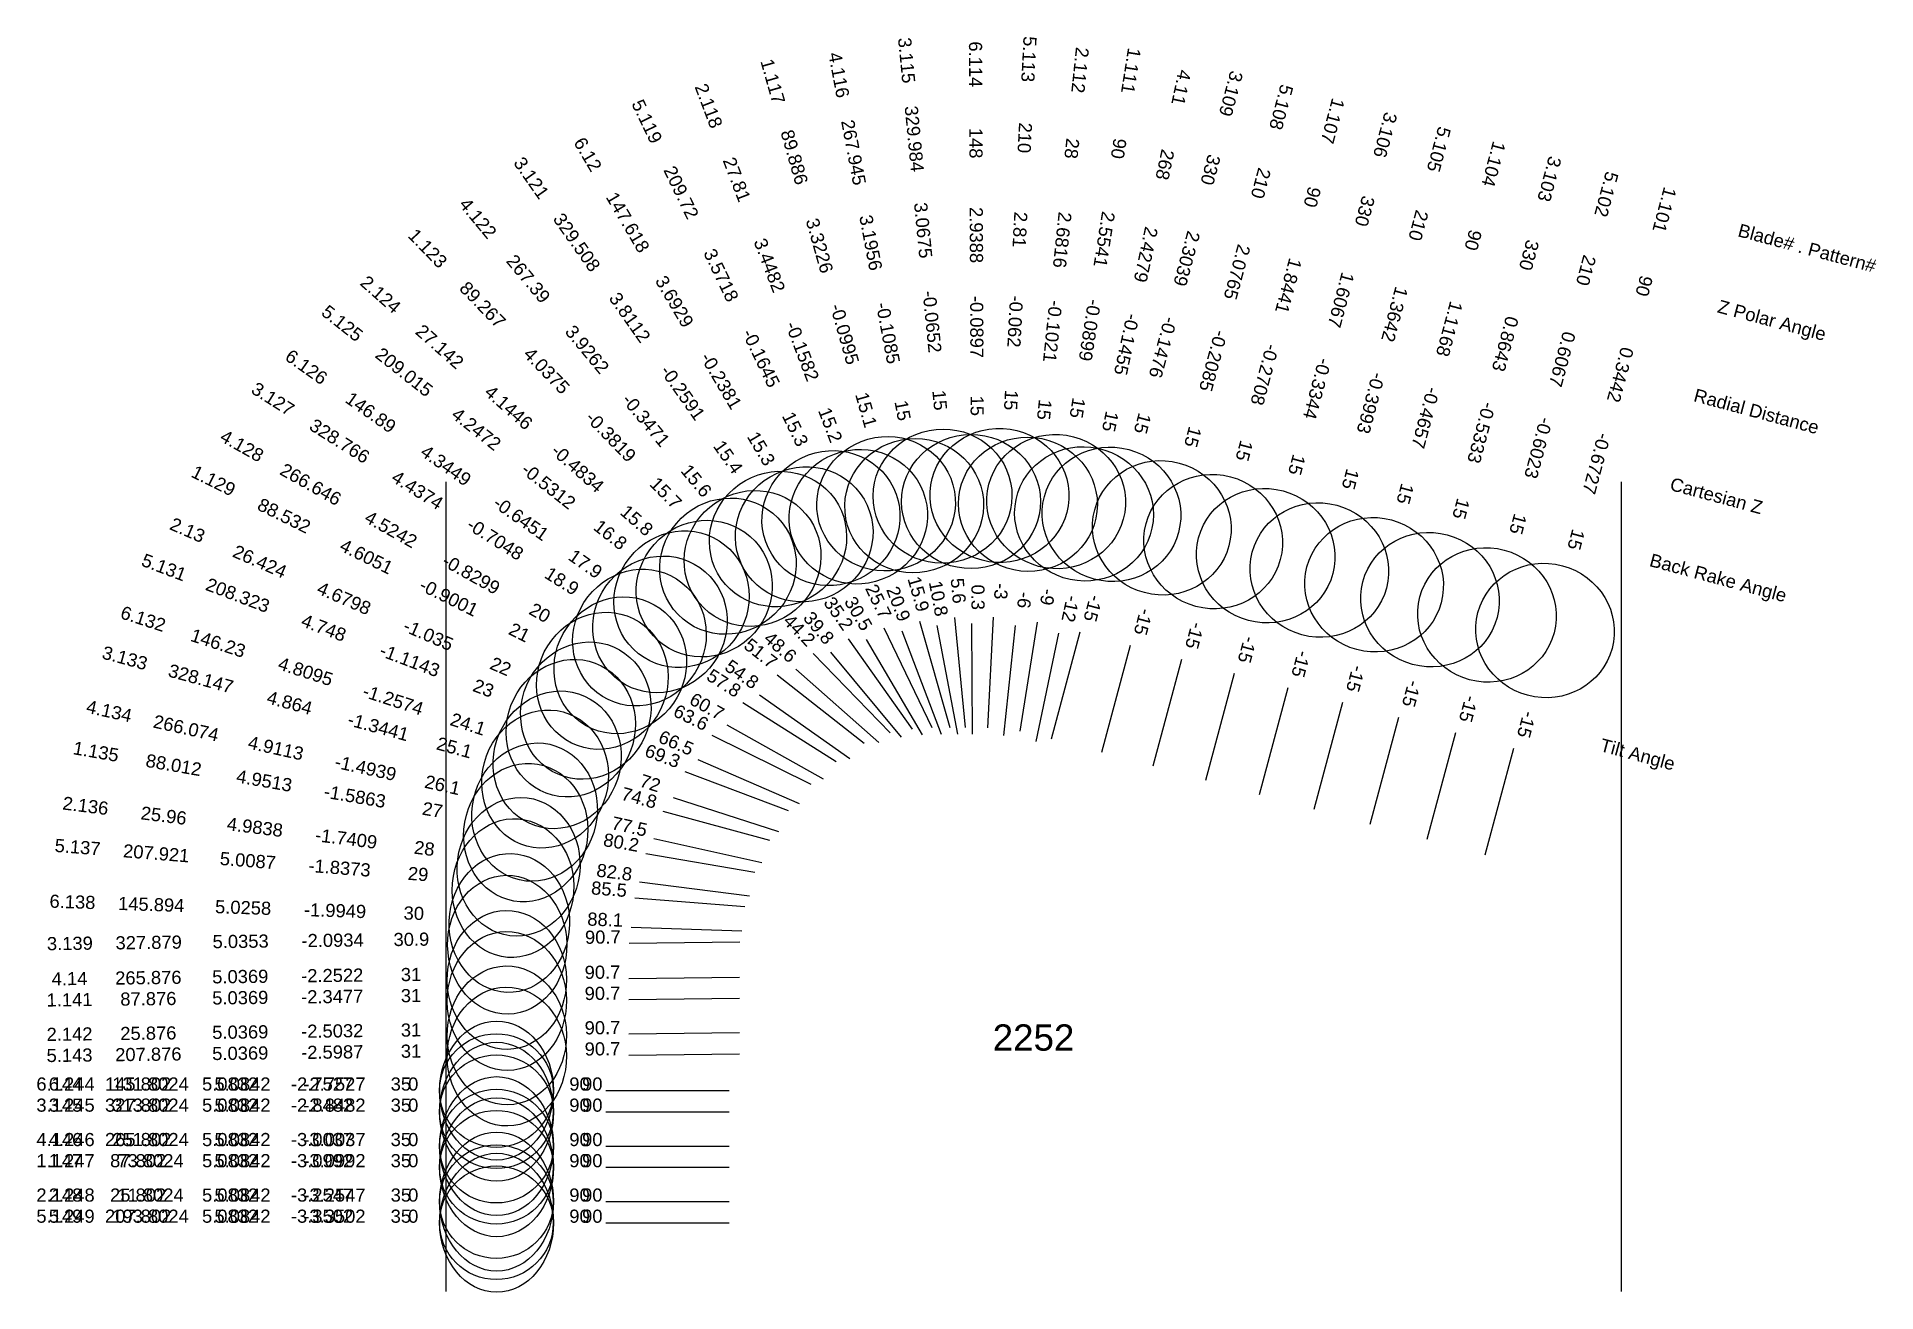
# Model space of a CAD drawing. Header units: inches. Extents: x 28.84 to 37.15, y 14.34 to 20.01.
import ezdxf
from ezdxf.enums import TextEntityAlignment as Align

# ---------------------------------------------------------------- set-up
doc = ezdxf.new("R2010")
doc.units = ezdxf.units.IN
doc.header["$MEASUREMENT"] = 0
for name, color, linetype, true_color in [('Blade_1', 30, 'Continuous', 0xff7f00), ('Blade_2', 7, 'Continuous', 0xcccc00), ('Blade_3', 7, 'Continuous', 0x00cc00), ('Blade_4', 7, 'Continuous', 0x00cccc), ('Blade_5', 7, 'Continuous', 0x0066cc), ('Blade_6', 190, 'Continuous', 0x7f00ff)]:
    doc.layers.add(name, color=color, linetype=linetype, true_color=true_color)
doc.styles.get("Standard").update_dxf_attribs({"font": 'arial.ttf'})

msp = doc.modelspace()

# ---------------------------------------------------------------- linework, layer by layer
for p, q in [((30.6875, 18), (30.6875, 14.3383)), ((36, 18), (36, 14.3383))]:
    msp.add_line(p, q)
at = {"layer": 'Blade_1'}
for p, q in [((32.8282, 17.37), (32.9649, 16.8891)), ((33.3596, 17.3654), (33.2814, 16.8715)), ((32.3471, 17.2228), (32.6958, 16.8645)), ((34.0132, 17.1965), (33.8837, 16.7135)), ((34.7405, 17.0016), (34.611, 16.5186)), ((31.889, 16.8548), (32.3369, 16.6327)), ((35.5131, 16.7946), (35.3837, 16.3116)), ((31.5921, 16.3196), (32.0848, 16.2343)), ((31.5145, 15.659), (32.0145, 15.665)), ((31.4103, 14.9008), (31.9103, 14.9008)), ((31.4683, 14.9008), (31.9683, 14.9008))]:
    msp.add_line(p, q, dxfattribs=at)
for centre, major_axis, ratio in [((32.6774, 17.9005), (0.302, 0.0858), 0.965457), ((33.4459, 17.9101), (0.3101, -0.0491), 0.965926), ((34.1559, 17.7292), (0.3033, -0.0813), 0.965926), ((31.9625, 17.6181), (0.2251, 0.219), 0.962835), ((34.8832, 17.5343), (0.3033, -0.0813), 0.965926), ((35.6558, 17.3273), (0.3033, -0.0813), 0.965926), ((31.3949, 17.0999), (0.1395, 0.2813), 0.933516), ((31.0487, 16.4137), (0.0536, 0.3094), 0.890652), ((30.9631, 15.6523), (-0.0038, 0.314), 0.857606), ((30.9158, 14.9008), (0, 0.257), 1), ((30.9168, 14.9008), (0, 0.314), 0.819152)]:
    msp.add_ellipse(centre, major_axis=major_axis, ratio=ratio, dxfattribs=at)
at = {"layer": 'Blade_2'}
for p, q in [((32.7481, 17.3264), (32.9261, 16.8592)), ((33.2607, 17.3494), (33.2085, 16.8522)), ((32.269, 17.1518), (32.6439, 16.821)), ((31.8258, 16.7448), (32.2842, 16.5451)), ((31.5634, 16.1904), (32.0595, 16.128)), ((31.5145, 15.5035), (32.0145, 15.5095)), ((31.4103, 14.7453), (31.9103, 14.7453)), ((31.4683, 14.7453), (31.9683, 14.7453))]:
    msp.add_line(p, q, dxfattribs=at)
for centre, major_axis, ratio in [((33.3184, 17.8979), (0.3123, -0.0328), 0.965926), ((32.5518, 17.8418), (0.2934, 0.1118), 0.965142), ((31.8554, 17.5166), (0.2077, 0.2355), 0.96229), ((31.3202, 16.965), (0.1254, 0.2879), 0.926967), ((31.0162, 16.2591), (0.0391, 0.3116), 0.882712), ((30.9631, 15.4968), (-0.0038, 0.314), 0.857606), ((30.9168, 14.7453), (0, 0.314), 0.819152), ((30.9158, 14.7453), (0, 0.257), 1)]:
    msp.add_ellipse(centre, major_axis=major_axis, ratio=ratio, dxfattribs=at)
at = {"layer": 'Blade_3'}
for p, q in [((32.986, 17.3859), (33.0344, 16.8883)), ((33.5534, 17.3197), (33.4239, 16.8367)), ((32.5065, 17.2901), (32.7946, 16.8815)), ((34.2506, 17.1329), (34.1211, 16.6499)), ((32.0292, 17.0012), (32.4522, 16.7347)), ((34.993, 16.934), (34.8635, 16.451)), ((31.6682, 16.5111), (32.1506, 16.3799)), ((31.5161, 15.9131), (32.0161, 15.9191)), ((31.4103, 15.1518), (31.9103, 15.1518)), ((31.4683, 15.1518), (31.9683, 15.1518))]:
    msp.add_line(p, q, dxfattribs=at)
for centre, major_axis, ratio in [((32.9325, 17.9348), (0.3125, 0.0304), 0.965861), ((33.6961, 17.8524), (0.3033, -0.0813), 0.965926), ((32.1888, 17.7409), (0.2566, 0.1809), 0.963867), ((34.3933, 17.6656), (0.3033, -0.0813), 0.965926), ((35.1357, 17.4667), (0.3033, -0.0813), 0.965926), ((31.5626, 17.2952), (0.1674, 0.2657), 0.945845), ((31.136, 16.6559), (0.0824, 0.303), 0.905869), ((30.9647, 15.9066), (-0.0037, 0.314), 0.857618), ((30.9168, 15.1518), (0, 0.314), 0.819152), ((30.9158, 15.1518), (0, 0.257), 1)]:
    msp.add_ellipse(centre, major_axis=major_axis, ratio=ratio, dxfattribs=at)
at = {"layer": 'Blade_4'}
for p, q in [((32.9074, 17.3497), (33.0009, 16.8585)), ((33.4574, 17.3151), (33.3535, 16.826)), ((32.4264, 17.2289), (32.7462, 16.8445)), ((31.9569, 16.9004), (32.393, 16.656)), ((31.6271, 16.3867), (32.1152, 16.2784)), ((31.5145, 15.7545), (32.0145, 15.7605)), ((31.4103, 14.9963), (31.9103, 14.9963)), ((31.4683, 14.9963), (31.9683, 14.9963))]:
    msp.add_line(p, q, dxfattribs=at)
for centre, major_axis, ratio in [((32.8044, 17.8915), (0.3085, 0.0587), 0.965701), ((33.5721, 17.8545), (0.3071, -0.0653), 0.965926), ((32.0738, 17.6529), (0.2414, 0.2008), 0.963363), ((31.4758, 17.1701), (0.1535, 0.2739), 0.93981), ((31.0887, 16.5061), (0.068, 0.3066), 0.898371), ((30.9631, 15.7478), (-0.0038, 0.314), 0.857606), ((30.9168, 14.9963), (0, 0.314), 0.819152), ((30.9158, 14.9963), (0, 0.257), 1)]:
    msp.add_ellipse(centre, major_axis=major_axis, ratio=ratio, dxfattribs=at)
at = {"layer": 'Blade_5'}
for p, q in [((33.1611, 17.3873), (33.135, 16.8879)), ((32.6677, 17.3387), (32.8848, 16.8883)), ((33.7808, 17.2588), (33.6513, 16.7758)), ((32.1857, 17.1272), (32.5783, 16.8175)), ((34.4931, 17.068), (34.3636, 16.585)), ((35.2506, 16.865), (35.1211, 16.382)), ((31.7678, 16.6905), (32.2354, 16.5135)), ((31.5411, 16.1192), (32.0395, 16.0797)), ((31.5145, 15.408), (32.0145, 15.414)), ((31.4103, 14.6498), (31.9103, 14.6498)), ((31.4683, 14.6498), (31.9683, 14.6498))]:
    msp.add_line(p, q, dxfattribs=at)
for centre, major_axis, ratio in [((33.19, 17.938), (0.3136, -0.0164), 0.965926), ((32.4282, 17.8355), (0.2828, 0.1364), 0.964764), ((33.9235, 17.7915), (0.3033, -0.0813), 0.965926), ((34.6358, 17.6007), (0.3033, -0.0813), 0.965926), ((31.7528, 17.4688), (0.1945, 0.2465), 0.957093), ((35.3933, 17.3977), (0.3033, -0.0813), 0.965926), ((31.252, 16.8857), (0.1111, 0.2937), 0.920172), ((30.9913, 16.1627), (0.0248, 0.313), 0.87456), ((30.9631, 15.4013), (-0.0038, 0.314), 0.857606), ((30.9158, 14.6498), (0, 0.257), 1), ((30.9168, 14.6498), (0, 0.314), 0.819152)]:
    msp.add_ellipse(centre, major_axis=major_axis, ratio=ratio, dxfattribs=at)
at = {"layer": 'Blade_6'}
for p, q in [((33.0636, 17.3588), (33.0659, 16.8588)), ((32.5871, 17.2868), (32.8409, 16.856)), ((32.1057, 17.0369), (32.5142, 16.7486)), ((31.7151, 16.5726), (32.1908, 16.4184)), ((31.5254, 15.9867), (32.0251, 15.97)), ((31.4103, 15.2473), (31.9103, 15.2473)), ((31.4683, 15.2473), (31.9683, 15.2473))]:
    msp.add_line(p, q, dxfattribs=at)
for centre, major_axis, ratio in [((33.0612, 17.9103), (0.314, 0.0014), 0.965925), ((32.3071, 17.7619), (0.2705, 0.1594), 0.964337), ((31.6551, 17.3549), (0.181, 0.2566), 0.951608), ((31.1905, 16.7426), (0.0968, 0.2987), 0.913137), ((30.9742, 16.0051), (0.0105, 0.3138), 0.866193), ((30.9168, 15.2473), (0, 0.314), 0.819152), ((30.9158, 15.2473), (0, 0.257), 1)]:
    msp.add_ellipse(centre, major_axis=major_axis, ratio=ratio, dxfattribs=at)

# ---------------------------------------------------------------- texts
for s, height, p in [('Blade# . Pattern#', 0.059375, (36.531, 19.139)), ('Z Polar Angle', 0.059375, (36.4388, 18.7949)), ('Radial Distance', 0.059375, (36.3312, 18.3934)), ('Cartesian Z', 0.059375, (36.2237, 17.992)), ('Back Rake Angle', 0.059375, (36.1315, 17.6479)), ('Tilt Angle', 0.05937, (35.9075, 16.8118))]:
    msp.add_text(s, height=height, rotation=345).set_placement(p, align=Align.MIDDLE_LEFT)
msp.add_text('2252', height=0.11875).set_placement((33.3438, 15.4873), align=Align.MIDDLE_CENTER)
at = {"layer": 'Blade_1'}
for s, height, rotation, p in [('1.111', 0.05937, 261, (33.7551, 19.8623)), ('1.117', 0.05937, 285.86589, (32.137, 19.8017)), ('1.107', 0.05937, 255, (34.6675, 19.6384)), ('89.886', 0.05937, 285.86589, (32.2344, 19.459)), ('90', 0.05937, 261, (33.6994, 19.5104)), ('1.104', 0.05937, 255, (35.3948, 19.4435)), ('90', 0.05937, 255, (34.5752, 19.2942)), ('1.101', 0.05937, 255, (36.1674, 19.2365)), ('2.5541', 0.05937, 261, (33.6343, 19.0999)), ('1.123', 0.05937, 314.21549, (30.5842, 19.0347)), ('3.3226', 0.05937, 285.86589, (32.3481, 19.0592)), ('90', 0.05937, 255, (35.3025, 19.0993)), ('1.8441', 0.05937, 255, (34.4677, 18.8928)), ('89.267', 0.05937, 314.21549, (30.8326, 18.7794)), ('90', 0.05937, 255, (36.0752, 18.8923)), ('-0.0995', 0.05937, 285.86589, (32.4617, 18.6594)), ('-0.0899', 0.05937, 261, (33.5693, 18.6894)), ('1.1168', 0.05937, 255, (35.195, 18.6979)), ('4.0375', 0.05937, 314.21549, (31.1224, 18.4815)), ('-0.2708', 0.05937, 255, (34.3601, 18.4913)), ('0.3442', 0.05937, 255, (35.9676, 18.4909)), ('15.1', 0.05937, 285.86589, (32.5591, 18.3168)), ('15', 0.05937, 261, (33.5136, 18.3375)), ('-0.4657', 0.05937, 255, (35.0874, 18.2964)), ('-0.3819', 0.05937, 314.21549, (31.4123, 18.1836)), ('-0.6727', 0.05937, 255, (35.86, 18.0894)), ('15', 0.05937, 255, (34.2679, 18.1472)), ('1.129', 0.05937, 333.61864, (29.6242, 17.9781)), ('15.7', 0.05937, 314.21549, (31.6607, 17.9283)), ('15', 0.05937, 255, (34.9952, 17.9523)), ('88.532', 0.05937, 333.61864, (29.9434, 17.8198)), ('4.6051', 0.05937, 333.61864, (30.3157, 17.6352)), ('15', 0.05937, 255, (35.7678, 17.7453)), ('-0.9001', 0.05937, 333.61864, (30.6881, 17.4505)), ('15.9', 0.05937, 285.86589, (32.7957, 17.4842)), ('-9', 0.05937, 261, (33.3782, 17.4827)), ('44.2', 0.05937, 314.21549, (32.2643, 17.3079)), ('21', 0.05937, 333.61864, (31.0072, 17.2922)), ('-15', 0.05937, 255, (34.0439, 17.3112)), ('-15', 0.05937, 255, (34.7712, 17.1163)), ('63.6', 0.05937, 333.61864, (31.7826, 16.9076)), ('-15', 0.05937, 255, (35.5438, 16.9093)), ('1.135', 0.05937, 350.17932, (29.1011, 16.7508)), ('88.012', 0.05937, 350.17932, (29.4522, 16.6901)), ('4.9513', 0.05937, 350.17932, (29.8617, 16.6192)), ('-1.5863', 0.05937, 350.17932, (30.2712, 16.5483)), ('27', 0.05937, 350.17932, (30.6223, 16.4875)), ('80.2', 0.05937, 350.17932, (31.4751, 16.3399)), ('90.7', 0.05937, 0.69213, (31.3958, 15.6575)), ('1.141', 0.05937, 0.69213, (28.9867, 15.6284)), ('87.876', 0.05937, 0.69213, (29.343, 15.6327)), ('5.0369', 0.05937, 0.69213, (29.7585, 15.6377)), ('-2.3477', 0.05937, 0.69213, (30.1741, 15.6428)), ('31', 0.05937, 0.69213, (30.5304, 15.6471)), ('1.147', 0.05937, 359.99999, (28.9403, 14.9008)), ('1.247', 0.05937, 359.99999, (28.9963, 14.9008)), ('87.802', 0.05937, 359.99999, (29.2965, 14.9008)), ('73.8024', 0.05937, 359.99999, (29.3525, 14.9008)), ('5.0832', 0.05937, 359.99999, (29.7122, 14.9008)), ('5.0842', 0.05937, 359.99999, (29.7682, 14.9008)), ('-3.0992', 0.05937, 359.99999, (30.1278, 14.9008)), ('-3.0992', 0.05937, 359.99999, (30.1838, 14.9008)), ('35', 0.05937, 359.99999, (30.484, 14.9008)), ('0', 0.0594, 359.99999, (30.54, 14.9008)), ('90', 0.05937, 359.99999, (31.2915, 14.9008)), ('90', 0.05937, 359.99999, (31.3495, 14.9008))]:
    msp.add_text(s, height=height, rotation=rotation, dxfattribs=at).set_placement(p, align=Align.CENTER)
at = {"layer": 'Blade_2'}
for s, height, rotation, p in [('2.112', 0.05937, 264, (33.525, 19.8636)), ('2.118', 0.05937, 290.85494, (31.8481, 19.6888)), ('28', 0.05937, 264, (33.4878, 19.5093)), ('27.81', 0.05937, 290.85494, (31.975, 19.3559)), ('2.6816', 0.05937, 264, (33.4443, 19.0959)), ('3.4482', 0.05937, 290.85494, (32.1229, 18.9675)), ('2.124', 0.05937, 318.58242, (30.3732, 18.8241)), ('-0.1021', 0.05937, 264, (33.4009, 18.6826)), ('27.142', 0.05937, 318.58242, (30.6403, 18.5885)), ('-0.1582', 0.05937, 290.85494, (32.2709, 18.5791)), ('4.1446', 0.05937, 318.58242, (30.952, 18.3135)), ('15.2', 0.05937, 290.85494, (32.3977, 18.2462)), ('15', 0.05937, 264, (33.3636, 18.3283)), ('-0.4834', 0.05937, 318.58242, (31.2637, 18.0386)), ('15.8', 0.05937, 318.58242, (31.5309, 17.8029)), ('2.13', 0.05937, 336.46539, (29.5081, 17.7542)), ('26.424', 0.05937, 336.46539, (29.8347, 17.612)), ('4.6798', 0.05937, 336.46539, (30.2158, 17.446)), ('20.9', 0.05937, 290.85494, (32.7058, 17.4374)), ('-6', 0.05937, 264, (33.2732, 17.4675)), ('-1.035', 0.05937, 336.46539, (30.5968, 17.28)), ('48.6', 0.05937, 318.58242, (32.1799, 17.2303)), ('22', 0.05937, 336.46539, (30.9234, 17.1378)), ('66.5', 0.05937, 336.46539, (31.7169, 16.7922)), ('2.136', 0.05937, 352.83953, (29.0551, 16.5055)), ('25.96', 0.05937, 352.83953, (29.4086, 16.4611)), ('4.9838', 0.05937, 352.83953, (29.821, 16.4092)), ('-1.7409', 0.05937, 352.83953, (30.2333, 16.3574)), ('28', 0.05937, 352.83953, (30.5868, 16.313)), ('82.8', 0.05937, 352.83953, (31.4456, 16.2052)), ('-2.5032', 0.05937, 0.69213, (30.1741, 15.4873)), ('31', 0.05937, 0.69213, (30.5304, 15.4916)), ('90.7', 0.05937, 0.69213, (31.3958, 15.502)), ('2.142', 0.05937, 0.69213, (28.9867, 15.4729)), ('25.876', 0.05937, 0.69213, (29.343, 15.4772)), ('5.0369', 0.05937, 0.69213, (29.7585, 15.4822)), ('2.148', 0.05937, 359.99999, (28.9403, 14.7453)), ('2.248', 0.05937, 359.99999, (28.9963, 14.7453)), ('25.802', 0.05937, 359.99999, (29.2965, 14.7453)), ('11.8024', 0.05937, 359.99999, (29.3525, 14.7453)), ('5.0832', 0.05937, 359.99999, (29.7122, 14.7453)), ('5.0842', 0.05937, 359.99999, (29.7682, 14.7453)), ('-3.2547', 0.05937, 359.99999, (30.1278, 14.7453)), ('-3.2547', 0.05937, 359.99999, (30.1838, 14.7453)), ('35', 0.05937, 359.99999, (30.484, 14.7453)), ('0', 0.0594, 359.99999, (30.54, 14.7453)), ('90', 0.05937, 359.99999, (31.2915, 14.7453)), ('90', 0.05937, 359.99999, (31.3495, 14.7453))]:
    msp.add_text(s, height=height, rotation=rotation, dxfattribs=at).set_placement(p, align=Align.CENTER)
at = {"layer": 'Blade_3'}
for s, height, rotation, p in [('3.115', 0.05937, 275.5639, (32.7409, 19.902)), ('3.109', 0.05937, 255, (34.2076, 19.7616)), ('329.984', 0.05937, 275.5639, (32.7754, 19.5474)), ('3.106', 0.05937, 255, (34.9049, 19.5748)), ('3.121', 0.05937, 305.18168, (31.05, 19.3564)), ('330', 0.05937, 255, (34.1154, 19.4174)), ('3.103', 0.05937, 255, (35.6473, 19.3759)), ('330', 0.05937, 255, (34.8126, 19.2306)), ('329.508', 0.05937, 305.18168, (31.2552, 19.0652)), ('3.0675', 0.05937, 275.5639, (32.8157, 19.1337)), ('2.3039', 0.05937, 255, (34.0079, 19.016)), ('330', 0.05937, 255, (35.555, 19.0317)), ('1.6067', 0.05937, 255, (34.7051, 18.8292)), ('3.8112', 0.05937, 305.18168, (31.4947, 18.7255)), ('-0.0652', 0.05937, 275.5639, (32.856, 18.7201)), ('-0.1476', 0.05937, 255, (33.9003, 18.6145)), ('0.8643', 0.05937, 255, (35.4475, 18.6303)), ('-0.3344', 0.05937, 255, (34.5975, 18.4277)), ('-0.2591', 0.05937, 305.18168, (31.7342, 18.3858)), ('3.127', 0.05937, 327.78735, (29.8903, 18.3488)), ('15', 0.05937, 275.5639, (32.8905, 18.3655)), ('15', 0.05937, 255, (33.8081, 18.2704)), ('-0.5333', 0.05937, 255, (35.3399, 18.2288)), ('328.766', 0.05937, 327.78735, (30.1917, 18.1589)), ('15.4', 0.05937, 305.18168, (31.9395, 18.0946)), ('15', 0.05937, 255, (34.5053, 18.0836)), ('4.4374', 0.05937, 327.78735, (30.5434, 17.9373)), ('15', 0.05937, 255, (35.2477, 17.8847)), ('-0.7048', 0.05937, 327.78735, (30.895, 17.7158)), ('18.9', 0.05937, 327.78735, (31.1964, 17.5259)), ('5.6', 0.05937, 275.5639, (32.9744, 17.5041)), ('35.2', 0.05937, 305.18168, (32.4381, 17.3872)), ('-15', 0.05937, 255, (33.5841, 17.4344)), ('-15', 0.05937, 255, (34.2813, 17.2476)), ('3.133', 0.05937, 344.78392, (29.2288, 17.1746)), ('328.147', 0.05937, 344.78392, (29.5725, 17.0811)), ('57.8', 0.05937, 327.78735, (31.9287, 17.0645)), ('4.864', 0.05937, 344.78392, (29.9736, 16.9721)), ('-15', 0.05937, 255, (35.0237, 17.0487)), ('-1.3441', 0.05937, 344.78392, (30.3746, 16.863)), ('25.1', 0.05937, 344.78392, (30.7184, 16.7695)), ('74.8', 0.05937, 344.78392, (31.5536, 16.5423)), ('90.7', 0.05937, 0.68079, (31.3974, 15.9117)), ('3.139', 0.05937, 0.68079, (28.9883, 15.8831)), ('327.879', 0.05937, 0.68079, (29.3445, 15.8873)), ('5.0353', 0.05937, 0.68079, (29.7601, 15.8923)), ('-2.0934', 0.05937, 0.68079, (30.1757, 15.8972)), ('30.9', 0.05937, 0.68079, (30.532, 15.9015)), ('3.145', 0.05937, 359.99999, (28.9403, 15.1518)), ('3.245', 0.05937, 359.99999, (28.9963, 15.1518)), ('327.802', 0.05937, 359.99999, (29.2965, 15.1518)), ('313.8024', 0.05937, 359.99999, (29.3525, 15.1518)), ('5.0832', 0.05937, 359.99999, (29.7122, 15.1518)), ('5.0842', 0.05937, 359.99999, (29.7682, 15.1518)), ('-2.8482', 0.05937, 359.99999, (30.1278, 15.1518)), ('-2.8482', 0.05937, 359.99999, (30.1838, 15.1518)), ('35', 0.05937, 359.99999, (30.484, 15.1518)), ('0', 0.0594, 359.99999, (30.54, 15.1518)), ('90', 0.05937, 359.99999, (31.2915, 15.1518)), ('90', 0.05937, 359.99999, (31.3495, 15.1518))]:
    msp.add_text(s, height=height, rotation=rotation, dxfattribs=at).set_placement(p, align=Align.CENTER)
at = {"layer": 'Blade_4'}
for s, height, rotation, p in [('4.116', 0.05937, 280.7691, (32.4351, 19.8332)), ('4.11', 0.05937, 258, (33.983, 19.7878)), ('267.945', 0.05937, 280.7691, (32.5016, 19.4832)), ('268', 0.05937, 258, (33.909, 19.4393)), ('4.122', 0.05937, 309.75045, (30.8099, 19.1725)), ('3.1956', 0.05937, 280.7691, (32.5793, 19.0749)), ('2.4279', 0.05937, 258, (33.8225, 19.0328)), ('267.39', 0.05937, 309.75045, (31.0377, 18.8986)), ('-0.1085', 0.05937, 280.7691, (32.657, 18.6666)), ('-0.1455', 0.05937, 258, (33.7361, 18.6263)), ('3.9262', 0.05937, 309.75045, (31.3035, 18.5791)), ('-0.3471', 0.05937, 309.75045, (31.5693, 18.2595)), ('15', 0.05937, 280.7691, (32.7235, 18.3166)), ('15', 0.05937, 258, (33.6621, 18.2778)), ('4.128', 0.05937, 330.72914, (29.7516, 18.1365)), ('266.646', 0.05937, 330.72914, (30.0624, 17.9623)), ('15.6', 0.05937, 309.75045, (31.7971, 17.9856)), ('4.5242', 0.05937, 330.72914, (30.425, 17.7591)), ('-0.8299', 0.05937, 330.72914, (30.7875, 17.5559)), ('10.8', 0.05937, 280.7691, (32.8853, 17.4664)), ('-12', 0.05937, 258, (33.4821, 17.4312)), ('20', 0.05937, 330.72914, (31.0983, 17.3817)), ('39.8', 0.05937, 309.75045, (32.3505, 17.3202)), ('4.134', 0.05937, 347.49559, (29.1591, 16.934)), ('60.7', 0.05937, 330.72914, (31.8533, 16.9585)), ('266.074', 0.05937, 347.49559, (29.5069, 16.8569)), ('4.9113', 0.05937, 347.49559, (29.9126, 16.7669)), ('-1.4939', 0.05937, 347.49559, (30.3184, 16.6769)), ('26.1', 0.05937, 347.49559, (30.6662, 16.5998)), ('77.5', 0.05937, 347.49559, (31.5112, 16.4124)), ('-2.2522', 0.05937, 0.69213, (30.1741, 15.7383)), ('31', 0.05937, 0.69213, (30.5304, 15.7426)), ('90.7', 0.05937, 0.69213, (31.3958, 15.753)), ('4.14', 0.05937, 0.69213, (28.9867, 15.7239)), ('265.876', 0.05937, 0.69213, (29.343, 15.7282)), ('5.0369', 0.05937, 0.69213, (29.7585, 15.7332)), ('4.146', 0.05937, 359.99999, (28.9403, 14.9963)), ('4.246', 0.05937, 359.99999, (28.9963, 14.9963)), ('265.802', 0.05937, 359.99999, (29.2965, 14.9963)), ('251.8024', 0.05937, 359.99999, (29.3525, 14.9963)), ('5.0832', 0.05937, 359.99999, (29.7122, 14.9963)), ('5.0842', 0.05937, 359.99999, (29.7682, 14.9963)), ('-3.0037', 0.05937, 359.99999, (30.1278, 14.9963)), ('-3.0037', 0.05937, 359.99999, (30.1838, 14.9963)), ('35', 0.05937, 359.99999, (30.484, 14.9963)), ('0', 0.0594, 359.99999, (30.54, 14.9963)), ('90', 0.05937, 359.99999, (31.2915, 14.9963)), ('90', 0.05937, 359.99999, (31.3495, 14.9963))]:
    msp.add_text(s, height=height, rotation=rotation, dxfattribs=at).set_placement(p, align=Align.CENTER)
at = {"layer": 'Blade_5'}
for s, height, rotation, p in [('5.113', 0.05937, 267, (33.2934, 19.9118)), ('5.108', 0.05937, 255, (34.435, 19.7007)), ('5.119', 0.05937, 295.7382, (31.5699, 19.6159)), ('210', 0.05937, 267, (33.2748, 19.556)), ('5.105', 0.05937, 255, (35.1474, 19.5099)), ('209.72', 0.05937, 295.7382, (31.7246, 19.295)), ('210', 0.05937, 255, (34.3428, 19.3565)), ('5.102', 0.05937, 255, (35.9049, 19.3069)), ('2.81', 0.05937, 267, (33.253, 19.141)), ('210', 0.05937, 255, (35.0551, 19.1657)), ('3.5718', 0.05937, 295.7382, (31.9051, 18.9206)), ('2.0765', 0.05937, 255, (34.2353, 18.9551)), ('210', 0.05937, 255, (35.8126, 18.9627)), ('1.3642', 0.05937, 255, (34.9476, 18.7643)), ('5.125', 0.05937, 321.72574, (30.2011, 18.6931)), ('-0.062', 0.05937, 267, (33.2313, 18.7259)), ('-0.1645', 0.05937, 295.7382, (32.0856, 18.5462)), ('-0.2085', 0.05937, 255, (34.1277, 18.5536)), ('0.6067', 0.05937, 255, (35.7051, 18.5613)), ('209.015', 0.05937, 321.72574, (30.4808, 18.4724)), ('-0.3993', 0.05937, 255, (34.84, 18.3628)), ('15', 0.05937, 267, (33.2126, 18.3702)), ('4.2472', 0.05937, 321.72574, (30.8071, 18.215)), ('15.3', 0.05937, 295.7382, (32.2403, 18.2253)), ('15', 0.05937, 255, (34.0355, 18.2095)), ('-0.6023', 0.05937, 255, (35.5975, 18.1598)), ('-0.5312', 0.05937, 321.72574, (31.1334, 17.9575)), ('15', 0.05937, 255, (34.7478, 18.0187)), ('16.8', 0.05937, 321.72574, (31.4131, 17.7369)), ('15', 0.05937, 255, (35.5053, 17.8157)), ('5.131', 0.05937, 339.27226, (29.4034, 17.5852)), ('208.323', 0.05937, 339.27226, (29.7366, 17.4591)), ('25.7', 0.05937, 295.7382, (32.6161, 17.4457)), ('-3', 0.05937, 267, (33.1673, 17.5058)), ('4.748', 0.05937, 339.27226, (30.1253, 17.312)), ('-15', 0.05937, 255, (33.8115, 17.3735)), ('-1.1143', 0.05937, 339.27226, (30.5141, 17.1649)), ('51.7', 0.05937, 321.72574, (32.0925, 17.2007)), ('-15', 0.05937, 255, (34.5238, 17.1827)), ('23', 0.05937, 339.27226, (30.8472, 17.0389)), ('-15', 0.05937, 255, (35.2813, 16.9797)), ('69.3', 0.05937, 339.27226, (31.6567, 16.7325)), ('5.137', 0.05937, 355.47405, (29.0209, 16.3187)), ('207.921', 0.05937, 355.47405, (29.3761, 16.2905)), ('5.0087', 0.05937, 355.47405, (29.7904, 16.2578)), ('-1.8373', 0.05937, 355.47405, (30.2047, 16.225)), ('29', 0.05937, 355.47405, (30.5599, 16.1968)), ('85.5', 0.05937, 355.47405, (31.4227, 16.1285)), ('90.7', 0.05937, 0.69213, (31.3958, 15.4065)), ('5.143', 0.05937, 0.69213, (28.9867, 15.3774)), ('207.876', 0.05937, 0.69213, (29.343, 15.3817)), ('5.0369', 0.05937, 0.69213, (29.7585, 15.3867)), ('-2.5987', 0.05937, 0.69213, (30.1741, 15.3918)), ('31', 0.05937, 0.69213, (30.5304, 15.3961)), ('5.149', 0.05937, 359.99999, (28.9403, 14.6498)), ('5.249', 0.05937, 359.99999, (28.9963, 14.6498)), ('207.802', 0.05937, 359.99999, (29.2965, 14.6498)), ('193.8024', 0.05937, 359.99999, (29.3525, 14.6498)), ('5.0832', 0.05937, 359.99999, (29.7122, 14.6498)), ('5.0842', 0.05937, 359.99999, (29.7682, 14.6498)), ('-3.3502', 0.05937, 359.99999, (30.1278, 14.6498)), ('-3.3502', 0.05937, 359.99999, (30.1838, 14.6498)), ('35', 0.05937, 359.99999, (30.484, 14.6498)), ('0', 0.0594, 359.99999, (30.54, 14.6498)), ('90', 0.05937, 359.99999, (31.2915, 14.6498)), ('90', 0.05937, 359.99999, (31.3495, 14.6498))]:
    msp.add_text(s, height=height, rotation=rotation, dxfattribs=at).set_placement(p, align=Align.CENTER)
at = {"layer": 'Blade_6'}
for s, height, rotation, p in [('6.114', 0.05937, 270.255, (33.0524, 19.8868)), ('6.12', 0.05937, 300.51122, (31.3036, 19.4647)), ('148', 0.05937, 270.255, (33.054, 19.5305)), ('147.618', 0.05937, 300.51122, (31.4845, 19.1578)), ('2.9388', 0.05937, 270.255, (33.0558, 19.1149)), ('3.6929', 0.05937, 300.51122, (31.6955, 18.7997)), ('-0.0897', 0.05937, 270.255, (33.0577, 18.6993)), ('6.126', 0.05937, 324.79067, (30.0402, 18.4945)), ('-0.2381', 0.05937, 300.51122, (31.9065, 18.4416)), ('146.89', 0.05937, 324.79067, (30.3313, 18.2891)), ('15', 0.05937, 270.255, (33.0593, 18.343)), ('15.3', 0.05937, 300.51122, (32.0874, 18.1347)), ('4.3449', 0.05937, 324.79067, (30.6708, 18.0494)), ('-0.6451', 0.05937, 324.79067, (31.0104, 17.8098)), ('17.9', 0.05937, 324.79067, (31.3015, 17.6044)), ('30.5', 0.05937, 300.51122, (32.5268, 17.3891)), ('0.3', 0.05937, 270.255, (33.0631, 17.4776)), ('6.132', 0.05937, 342.04385, (29.3103, 17.3519)), ('146.23', 0.05937, 342.04385, (29.6492, 17.2421)), ('4.8095', 0.05937, 342.04385, (30.0445, 17.114)), ('54.8', 0.05937, 324.79067, (32.0087, 17.1054)), ('-1.2574', 0.05937, 342.04385, (30.4399, 16.9858)), ('24.1', 0.05937, 342.04385, (30.7788, 16.876)), ('72', 0.05937, 342.04385, (31.6022, 16.6092)), ('6.138', 0.05937, 358.08863, (28.9988, 16.071)), ('145.894', 0.05937, 358.08863, (29.3548, 16.0591)), ('5.0258', 0.05937, 358.08863, (29.7702, 16.0453)), ('-1.9949', 0.05937, 358.08863, (30.1856, 16.0314)), ('30', 0.05937, 358.08863, (30.5417, 16.0195)), ('88.1', 0.05937, 358.08863, (31.4067, 15.9907)), ('6.144', 0.05937, 359.99999, (28.9403, 15.2473)), ('6.244', 0.05937, 359.99999, (28.9963, 15.2473)), ('145.802', 0.05937, 359.99999, (29.2965, 15.2473)), ('131.8024', 0.05937, 359.99999, (29.3525, 15.2473)), ('5.0832', 0.05937, 359.99999, (29.7122, 15.2473)), ('5.0842', 0.05937, 359.99999, (29.7682, 15.2473)), ('-2.7527', 0.05937, 359.99999, (30.1278, 15.2473)), ('-2.7527', 0.05937, 359.99999, (30.1838, 15.2473)), ('35', 0.05937, 359.99999, (30.484, 15.2473)), ('0', 0.0594, 359.99999, (30.54, 15.2473)), ('90', 0.05937, 359.99999, (31.2915, 15.2473)), ('90', 0.05937, 359.99999, (31.3495, 15.2473))]:
    msp.add_text(s, height=height, rotation=rotation, dxfattribs=at).set_placement(p, align=Align.CENTER)

doc.saveas('drawing.dxf')
